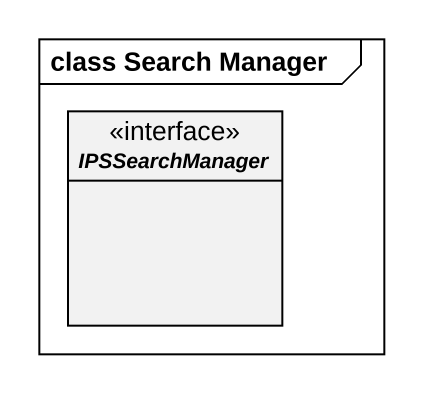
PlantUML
@startuml
mainframe class Search Manager
hide circle
hide empty members
interface IPSSearchManager <<interface>>
@enduml
